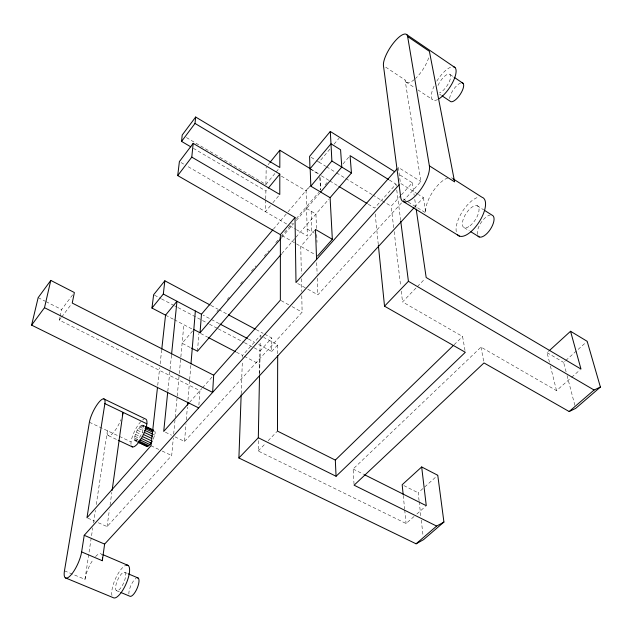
<?xml version="1.0" encoding="UTF-8"?>
<svg xmlns="http://www.w3.org/2000/svg" width="632" height="632" viewBox="0 0 632 632"><rect width="100%" height="100%" fill="white"/><g stroke="black" fill="none" stroke-linecap="round" stroke-linejoin="round"><path stroke-width="0.47" stroke-dasharray="3.16 2.37" d="M277.685 353.707L277.717 344.89L263.781 337.456M258.678 344.472L271.713 351.463L271.823 338.002L263.994 333.815M251.528 176.02L265.906 184.505L266.19 167.069M259.555 373.907L260.179 341.493M260.258 337.559L260.297 335.6L262.912 336.99M414.015 516.518L406.092 523.525L258.188 450.995L258.417 439.193M259.689 373.291L260.123 350.934L271.823 338.002M265.717 199.878L265.456 211.696L288.911 225.308M265.74 198.89L265.914 191.014L267.723 188.81M136.899 441.634L134.671 440.386C134.189 434.737 137.365 427.429 142.611 424.996L144.278 425.794M241.187 393.862L242.309 362.294M242.483 357.364L242.554 355.389L260.297 335.6M198.89 405.025L199.941 390.671L59.337 320.108L59.953 317.217M197.492 351.218L198.859 333.578M174.993 436.846L184.528 441.428L185.998 423.764M186.322 419.838L187.388 407.071M187.957 400.198L189.592 380.567M189.671 379.587L190.896 364.862M98.331 522.759L107.069 526.582L171.691 455.546L173.326 437.976M173.681 434.073L175.135 418.455M175.23 417.476L177.134 396.975M177.221 396.003L179.219 374.531M179.314 373.552L180.76 357.933M180.855 356.954L183.849 324.714M167.804 391.303L171.493 355.097M157.731 385.322L159.683 367.777M160.117 363.882L161.642 350.231M107.069 526.582L109.383 509.984M110.063 505.102L111.832 492.407M64.464 570.814L84.972 579.354L92.738 527.87M93.473 523.012L95.377 510.387M96.261 504.557L107.4 430.732A15.579 4.448 -63.8 0 0 111.461 434.524A15.579 4.448 -63.8 0 0 120.917 419.688M153.331 439.185L155.124 433.37L155.148 431.972L154.271 430.589M60.159 316.261L61.596 309.522L73.802 293.311M59.337 320.108L61.099 317.778M61.683 317.003L71.645 303.834M268.055 164.778L269.295 163.246M265.906 184.505L275.584 172.686M276.184 171.944L279.21 168.254M270.441 205.7L265.456 211.696L187.056 166.066M272.929 202.706L279.162 195.217M316.64 160.702L318.986 162.14L330.307 148.646M334.083 144.143L339.115 138.147M273.403 229.163L287.41 212.597M288.042 211.846L309.585 186.369M296.447 229.685L307.342 236.005L306.078 190.888L309.791 186.495M192.602 330.971L182.127 343.295L190.659 347.695M216.918 311.552L218.198 310.051M227.157 299.56L229.716 296.558M240.602 283.823L242.522 281.572M251.481 271.081L255.968 265.835M264.287 256.094L268.766 250.849M275.813 242.601L280.292 237.356M280.932 236.605L292.45 223.112M296.297 218.617L318.702 192.389M325.101 184.892L327.66 181.898M343.026 163.901L349.433 156.404M296.305 220.497L320.037 192.776M281.54 237.711L293.738 223.491M281.825 253.566L295.349 237.916M295.989 237.166L328.814 199.167M315.487 229.448L300.761 246.346L301.33 273.853M189.592 402.315L201.9 388.459M202.556 387.724L212.376 376.672M389.328 180.017L396.011 184.165L374.586 208.07L367.95 204.041M393.697 227.686L391.129 206.206L400.767 195.557M401.415 194.846L412.341 182.774L398.99 174.424M184.528 441.428L302.12 312.161L301.78 295.46M307.784 289.18L317.88 294.836L420.904 181.589L405.08 79.995L385.062 66.716M271.713 351.463L277.717 344.89M414.711 207.035L423.401 197.595L418.479 194.53M258.188 450.995L265.503 443.451M268.158 440.702L277.464 431.095M464.994 350.428L462.592 336.508L402.552 301.906L416.725 287.276M417.404 286.572L424.83 278.91M454.108 344.74L462.592 336.508M354.038 484.246L353.106 469.015L481.015 347.118L556.531 390.631L570.909 377.928M549.445 362.152L547.083 352.656L548.505 351.36M419.071 500.631L418.179 492.818L423.985 487.62M424.712 486.964L437.763 475.264M566.09 371.798L563.633 362.42L565.055 361.141M565.774 360.501L586.457 341.952M416.907 513.974L425.557 506.327M571.628 377.288L580.255 369.673M135.224 440.844C140.501 438.482 143.717 431.071 143.172 425.423L142.611 424.996M116.414 590.628L119.977 592.113M124.796 572.347A10.072 3.334 -66.3 0 1 121.028 587.594A10.072 3.334 -66.3 0 1 116.051 584.568A10.072 3.334 -66.3 0 1 124.796 572.347L128.335 573.848M87.848 518.169L94.84 521.226M108.522 435.701L117.362 439.856M134.466 438.023L138.629 439.998M134.419 439.422L137.752 441.002M134.671 440.386L136.346 441.176M89.396 422.247L131.077 441.902M135.438 434.303L140.43 436.673M134.814 436.278L139.806 438.648M150.993 445.742L158.75 449.423M162.203 451.051L171.691 455.546M138.487 428.393L143.472 430.771M137.341 430.226L143.156 432.999M136.307 432.241L141.292 434.618M143.172 425.423L144.839 426.229M141.797 425.099L144.294 426.3M140.794 425.739L144.949 427.73M139.664 426.869L143.82 428.852M153.126 434.318L154.8 435.116M165.45 432.256L171.525 435.179M353.106 469.015L363.684 474.316M38.157 297.664L45.101 301.18M45.97 301.622L61.596 309.522M403.856 485.589L418.179 492.818M165.552 315.147L173.397 319.247M174.266 319.705L193.068 329.533M200.684 333.506L207.659 337.156M236.447 352.198L242.554 355.389M244.284 356.298L259.863 364.435M219.107 323.576L203.101 315.115M248.321 338.965L254.333 342.141M154.508 295.199L160.615 298.423M161.492 298.881L173.713 305.327M174.582 305.793L177.197 307.176M178.074 307.634L201.64 320.068M202.517 320.527L208.623 323.758M209.5 324.216L217.353 328.363M218.222 328.822L243.541 342.181M244.41 342.639L260.123 350.934M210.946 305.446L217.906 309.167M218.775 309.633L227.473 314.286M256.165 329.627L263.125 333.348M281.193 300.635L288.729 304.79M292.079 306.631L302.12 312.161M297.68 283.515L306.939 288.706M307.144 228.982L314.27 233.105M282.077 235.602L295.665 243.415M296.511 243.905L315.02 254.546M306.575 208.52L315.945 214.058L316.506 228.705M289.748 225.79L295.61 229.195M181.092 162.598L183.651 164.083M193.368 148.346L265.914 191.014M186.424 137.563L250.683 175.514M547.083 352.656L563.633 362.42M281.39 176.146L306.078 190.888M321.38 175.807L328.94 180.397M329.77 180.902L338.073 185.927M310.968 169.1L319.697 174.408M309.964 168.87L319.484 174.661M318.986 162.14L325.701 166.24M326.539 166.753L335.766 172.386M336.603 172.899L344.993 178.019M345.83 178.532L371.837 194.419M372.675 194.933L391.129 206.206M311.165 157.344L315.858 160.22M403.232 198.977L407.411 201.553M408.24 202.066L425.778 212.881A22.847 9.393 -57.6 0 1 432.28 192.547A22.847 9.393 -57.6 0 1 447.898 177.955M464.251 227.67L469.244 230.775M417.665 194.024L400.451 183.312L398.334 167.417L420.904 181.589M477.049 205.653L483.685 209.848M405.863 81.923L414.687 87.769M417.894 89.894L432.328 99.469M439.635 94.223L441.255 95.306M450.047 74.505L453.294 76.701M567.07 375.558L574.93 405.586M550.385 365.952L556.531 390.631M481.015 347.118L483.986 362.934M423.401 197.595L425.778 212.881M412.341 182.774L414.189 195.47M414.766 199.38L416.046 208.165M396.011 184.165L396.256 186.108M396.754 189.987L400.601 220.102M394.163 231.596L400.688 286.28M401.273 291.162L402.552 301.906M419.182 501.603L420.841 516.249M421.283 520.152L423.061 535.77M375.187 213.956L378.363 245.35M403.248 495.401L404.622 508.981M404.717 509.953L406.092 523.525M319.863 177.347L320.566 190.074L320.037 177.45M316.727 234.567L317.019 242.356M316.703 262.635L317.13 274.343M317.272 278.246L317.88 294.836M311.149 211.159L311.821 231.644M301.432 278.759L301.693 291.534M449.605 98.497A11.076 4.147 -56.2 0 1 460.688 82.997M437.992 85.454A11.131 4.053 -56.4 0 1 447.812 74.221A11.131 4.053 -56.4 0 1 449.281 81.733A11.131 4.053 -56.4 0 1 439.453 92.944M428.622 57.875A19.853 6.786 -56.8 0 1 415.524 78.486M414.26 79.608A19.853 6.786 -56.8 0 1 405.08 79.995M456.257 231.668A22.57 9.859 -57.3 0 1 462.861 210.835A22.57 9.859 -57.3 0 1 479.072 197.081M437.628 99.572A19.647 7.15 -56.4 0 1 435.472 83.416M436.815 81.117A19.647 7.15 -56.4 0 1 450.908 67.118M477.389 234.472A12.711 5.712 -57.1 0 1 481.047 222.654A12.711 5.712 -57.1 0 1 490.329 214.975M111.967 595.518A17.775 5.886 -66.3 0 1 115.972 577.648A17.775 5.886 -66.3 0 1 126.432 565.158M95.543 556.571A17.941 5.577 -66 0 1 102.084 555.18M84.972 579.354A17.941 5.577 -66 0 1 93.26 559.431M130.99 444.383A15.452 4.701 -63.9 0 1 135.201 429.95A15.452 4.701 -63.9 0 1 143.985 419.166M128.873 594.025A10.025 3.421 -66.5 0 1 136.046 578.312M451.469 177.805A22.847 9.393 -57.6 0 1 452.923 178.595M470.05 225.766A12.79 5.585 -57.3 0 0 478.242 206.498A12.79 5.585 -57.3 0 0 463.809 217.779A12.79 5.585 -57.3 0 0 470.05 225.766"/><path stroke-width="0.95" d="M317.533 255.992L332.345 239.307L330.094 197.682L310.833 186.187L310.178 168.618L279.834 150.234L279.818 167.512L195.667 117.031L195.012 123.438L279.81 174.1L279.786 194.466L193.179 143.377L179.393 161.602L177.718 175.585L280.387 234.63L280.355 300.176L213.687 375.203L212.629 392.377L44.501 307.705L50.789 280.411L74.379 292.537L72.23 303.06L213.687 375.203M277.685 355.666L277.464 431.095L335.315 460.096L336.066 476.267L258.314 437.755L259.531 374.887M403.153 494.437L402.173 484.736L421.67 466.961L437.763 475.264L443.925 522.064L423.503 539.681L416.101 543.812L238.904 457.987L241.155 394.85M193.834 329.525L200.044 332.772L201.458 314.246L272.763 229.914M187.546 405.112L187.791 402.165M190.975 363.882L195.351 311.015M190.84 146.861L181.566 141.402L182.198 135.066L195.667 117.031M177.718 175.585L191.78 157.123L193.179 143.377M167.701 392.282L163.72 431.427L188.944 403.042M171.588 354.118L176.968 301.274L165.552 315.147L161.752 349.259M157.51 387.266L150.993 445.742L86.971 517.782L104.873 403.619A15.682 4.242 -63.7 0 0 98.853 402.339A15.682 4.242 -63.7 0 0 89.396 422.247L64.464 570.814A18.075 5.333 -65.8 0 0 70.8 575.191A18.075 5.333 -65.8 0 0 81.623 551.918L84.23 535.304L399.132 184.781M165.552 315.147L151.964 308.045L163.317 294.038L164.849 280.798L210.077 304.98M151.964 308.045L153.631 294.733L164.849 280.798M81.623 551.918L102.305 560.71L104.62 544.105L414.047 207.762M112.109 490.456L123.011 412.341A15.579 4.448 -63.8 0 1 122.355 415.429M198.685 407.901L31.6 325.125L38.157 297.664L50.789 280.411M137.737 442.029L146.948 446.382L148.781 445.702L151.893 441.831M31.6 325.125L44.501 307.705M181.566 141.402L195.012 123.438M269.911 162.479L279.834 150.234M268.331 188.075L279.81 174.1M330.291 131.472L309.601 156.388L309.964 168.87L330.994 143.796L330.291 131.472L394.818 171.817M310.833 186.187L331.879 161.018L330.994 143.796L340.577 149.76L341.793 167.038L320.677 192.033M280.387 234.63L295.01 217.479L191.78 157.123M200.044 332.772L280.9 238.462M281.185 254.309L197.492 351.218L191.512 348.137M330.094 197.682L351.447 172.97L350.073 155.654L388.49 179.496M397.03 168.886L295.997 282.575L295.01 217.479M238.904 457.987L258.314 437.755M336.066 476.267L465.318 352.285L384.533 306.188L408.414 281.287L400.728 221.074M335.315 460.096L453.405 345.428M549.216 350.713L570.546 331.271L587.168 341.312L600.4 387.06L575.673 408.398L569.171 411.535L483.986 362.934L354.094 485.194L436.625 526.077L443.925 522.064M416.101 543.812L436.625 526.077M569.171 411.535L594.072 390.015L600.4 387.06M65.325 577.83L113.199 597.651A17.775 5.886 -66.3 0 0 126.598 582.625A17.775 5.886 -66.3 0 0 126.432 565.158M120.862 592.484L129.765 596.197A10.025 3.421 -66.5 0 0 137.381 587.744A10.025 3.421 -66.5 0 0 137.168 577.83M128.335 573.848L138.076 577.98M102.882 554.643L127.996 565.379M84.23 535.304L104.62 544.105M118.247 440.267L132.396 446.919M138.708 440.931L148.781 445.702M138.542 441.95L147.762 446.311M138.021 441.966L146.948 446.382M142.2 436.428L152.28 441.215M141.039 438.276L151.119 443.064M139.846 439.817L149.926 444.588M144.12 432.296L152.51 436.301M143.251 434.382L151.648 438.387M145.945 426.592L153.442 430.187M145.676 426.624L153.181 430.226M145.96 427.098L151.783 429.886M145.953 427.572L153.473 431.174M145.084 428.559L152.62 432.169M144.744 430.313L152.288 433.915M104.873 403.619L146.861 423.803M103.774 398.879L145.423 418.961A15.452 4.701 -63.9 0 1 142.714 435.954A15.452 4.701 -63.9 0 1 131.432 446.097M364.569 474.758L426.276 505.695L421.67 466.961M208.536 337.614L235.578 351.748M219.968 324.026L247.46 338.515M163.317 294.038L201.458 314.246M228.342 314.744L255.296 329.161M408.414 281.287L594.072 390.015M332.345 239.307L315.487 229.448L316.593 259.705M338.902 186.432L367.121 203.536M331.879 161.018L351.447 172.97M403.453 201.663L459.361 236.076M470.911 231.802L479.238 236.968M484.515 210.369L491.98 215.093A12.711 5.712 -57.1 0 1 490.266 229.448A12.711 5.712 -57.1 0 1 478.053 236.06M453.12 178.856L481.947 197.216A22.57 9.859 -57.3 0 1 478.748 222.583A22.57 9.859 -57.3 0 1 457.355 234.464M429.373 165.821L454.613 181.874L429.397 51.342L407.632 36.522A20.027 6.478 -57.1 0 0 394.202 42.099A20.027 6.478 -57.1 0 0 383.458 65.649L400.728 197.429A23.076 8.998 -57.9 0 0 416.938 194.245A23.076 8.998 -57.9 0 0 429.373 165.821L407.632 36.522M442.068 95.843L450.182 101.254A11.076 4.147 -56.2 0 0 460.349 94.184A11.076 4.147 -56.2 0 0 462.039 82.824M454.1 77.254L463.027 83.298M406.826 34.697L454.993 67.537M570.546 331.271L580.974 369.033L426.173 277.511L416.188 209.145M378.363 245.35L384.533 306.188M453.27 66.755A19.647 7.15 -56.4 0 1 453.721 80.217A19.647 7.15 -56.4 0 1 439.098 98.742M102.495 557.503A17.941 5.577 -66 0 1 102.305 560.71"/></g></svg>
